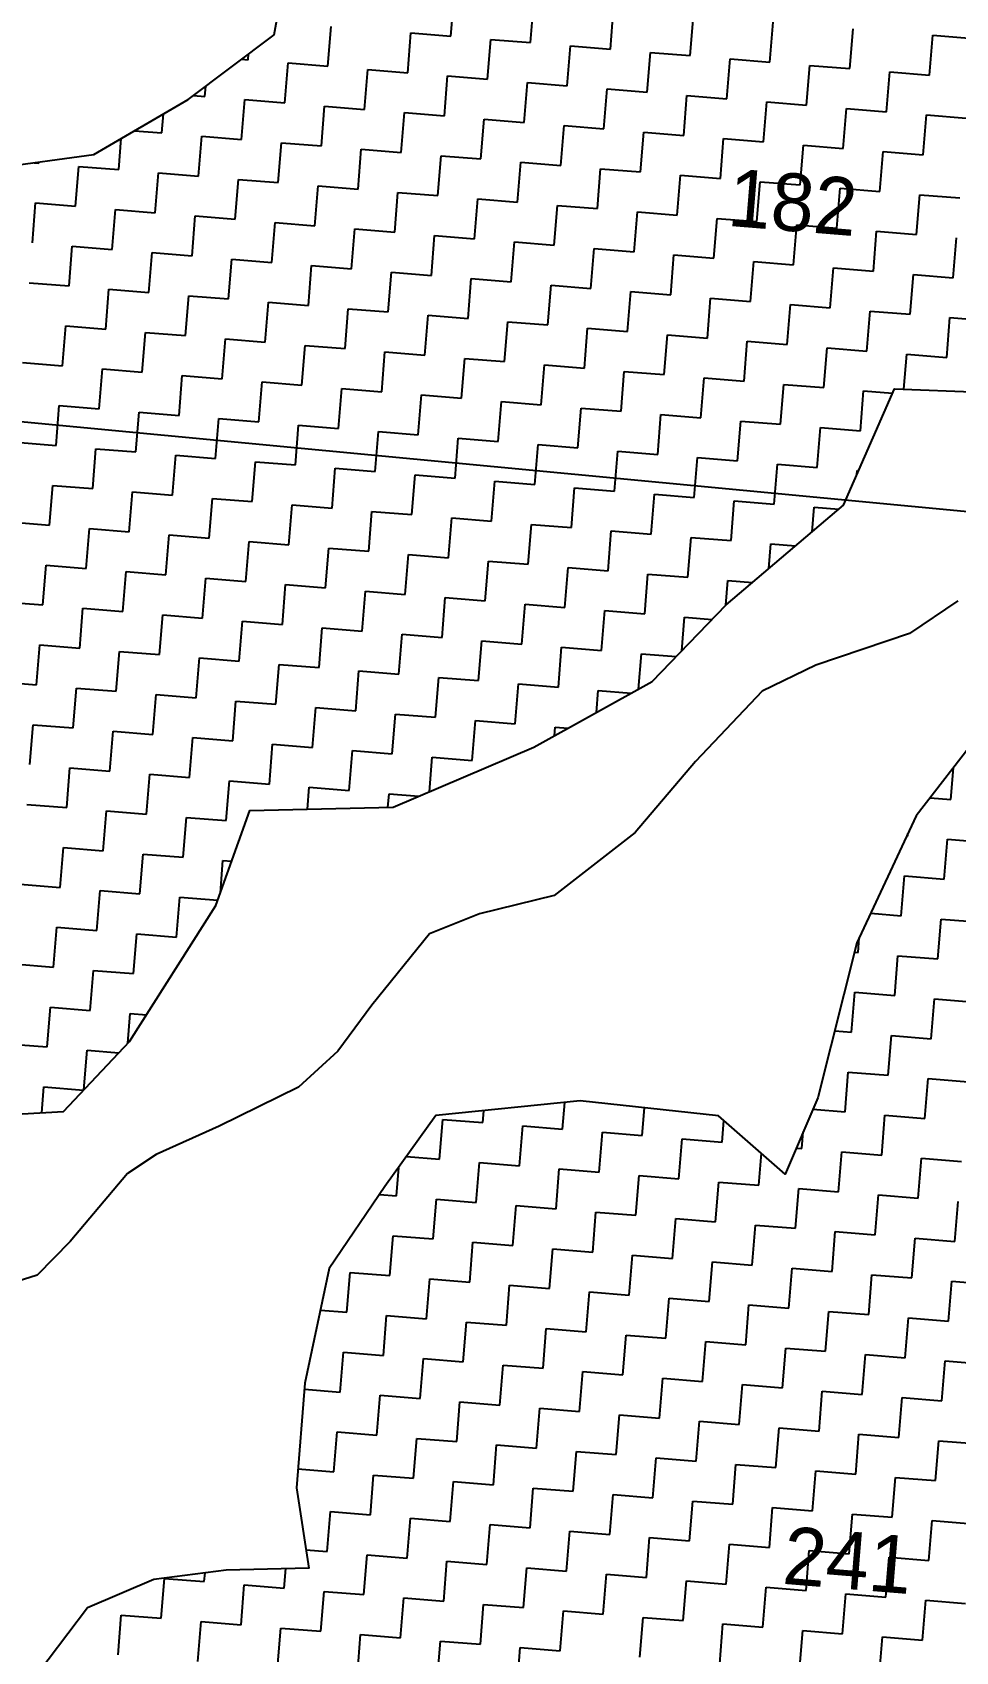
# Model space of a CAD drawing. Header units: metres. Extents: x 286589 to 288713, y 2001360 to 2004418.
# Drawn here: x 287604.3 to 287725.1, y 2003074.3 to 2003286.2 of the extents above; entities that cross this region are included whole.
import ezdxf
from ezdxf.enums import TextEntityAlignment as Align

# ---------------------------------------------------------------- set-up
doc = ezdxf.new("R2010")
doc.units = ezdxf.units.M
doc.header["$MEASUREMENT"] = 0
for name, color, linetype in [('LINE_WATER', 4, 'Continuous'), ('POLY_HATCH', 12, 'Continuous'), ('POLY_PARCEL', 6, 'Continuous'), ('TEXT_PARCEL', 7, 'Continuous')]:
    doc.layers.add(name, color=color, linetype=linetype)
doc.styles.add('TEXT_MAP', font='')
doc.styles.get('TEXT_MAP').set_extended_font_data('Kruti Dev 050')

msp = doc.modelspace()

# ---------------------------------------------------------------- linework, layer by layer
at = {"layer": 'LINE_WATER'}
for p, q in [((287725.37, 2003211.79), (287719.06, 2003207.54)), ((287719.06, 2003207.54), (287706.81, 2003203.38)), ((287706.81, 2003203.38), (287699.78, 2003199.98)), ((287699.78, 2003199.98), (287691.08, 2003190.77)), ((287691.08, 2003190.77), (287683.17, 2003181.49)), ((287683.17, 2003181.49), (287672.57, 2003173.22)), ((287672.57, 2003173.22), (287662.84, 2003170.84)), ((287662.84, 2003170.84), (287656.27, 2003168.2)), ((287656.27, 2003168.2), (287648.76, 2003158.88)), ((287648.76, 2003158.88), (287644.29, 2003152.89)), ((287644.29, 2003152.89), (287639.14, 2003148.15)), ((287639.14, 2003148.15), (287628.79, 2003143.04)), ((287628.79, 2003143.04), (287620.55, 2003139.34)), ((287620.55, 2003139.34), (287616.77, 2003136.87)), ((287616.77, 2003136.87), (287609.29, 2003127.95)), ((287609.29, 2003127.95), (287604.96, 2003123.54)), ((287604.96, 2003123.54), (287598.26, 2003121.46))]:
    msp.add_line(p, q, dxfattribs=at)
at = {"layer": 'POLY_HATCH'}
for p, q in [((287635.96, 2003285.87), (287638.08, 2003297.42)), ((287624.72, 2003277.4), (287635.96, 2003285.87)), ((287612.4, 2003270.2), (287624.72, 2003277.4)), ((287591.04, 2003267.25), (287612.4, 2003270.2))]:
    msp.add_line(p, q, dxfattribs=at)
at = {"layer": 'POLY_HATCH', "linetype": 'Continuous'}
for p, q in [((287659.08, 2003285.69), (287659.5, 2003290.91)), ((287669.51, 2003284.84), (287669.94, 2003290.06)), ((287679.95, 2003283.99), (287680.37, 2003289.21)), ((287690.39, 2003283.14), (287690.81, 2003288.35)), ((287643, 2003281.75), (287643.42, 2003286.96)), ((287653.43, 2003280.9), (287653.86, 2003286.11)), ((287653.86, 2003286.11), (287659.08, 2003285.69)), ((287700.82, 2003282.29), (287701.25, 2003287.5)), ((287711.26, 2003281.44), (287711.68, 2003286.65)), ((287663.87, 2003280.05), (287664.3, 2003285.26)), ((287664.3, 2003285.26), (287669.51, 2003284.84)), ((287674.31, 2003279.19), (287674.73, 2003284.41)), ((287674.73, 2003284.41), (287679.95, 2003283.99)), ((287721.69, 2003280.58), (287722.12, 2003285.8)), ((287722.12, 2003285.8), (287727.34, 2003285.38)), ((287631.71, 2003282.67), (287632.56, 2003282.6)), ((287632.56, 2003282.6), (287632.62, 2003283.35)), ((287637.35, 2003276.95), (287637.78, 2003282.17)), ((287637.78, 2003282.17), (287643, 2003281.75)), ((287684.74, 2003278.34), (287685.17, 2003283.56)), ((287685.17, 2003283.56), (287690.39, 2003283.14)), ((287695.18, 2003277.49), (287695.6, 2003282.71)), ((287695.6, 2003282.71), (287700.82, 2003282.29)), ((287705.61, 2003276.64), (287706.04, 2003281.86)), ((287706.04, 2003281.86), (287711.26, 2003281.44)), ((287647.79, 2003276.1), (287648.22, 2003281.32)), ((287648.22, 2003281.32), (287653.43, 2003280.9)), ((287658.23, 2003275.25), (287658.65, 2003280.47)), ((287658.65, 2003280.47), (287663.87, 2003280.05)), ((287716.05, 2003275.79), (287716.48, 2003281.01)), ((287716.48, 2003281.01), (287721.69, 2003280.58)), ((287625.41, 2003277.93), (287626.92, 2003277.8)), ((287626.92, 2003277.8), (287627.03, 2003279.14)), ((287668.66, 2003274.4), (287669.09, 2003279.62)), ((287669.09, 2003279.62), (287674.31, 2003279.19)), ((287679.1, 2003273.55), (287679.52, 2003278.77)), ((287679.52, 2003278.77), (287684.74, 2003278.34)), ((287689.53, 2003272.7), (287689.96, 2003277.92)), ((287689.96, 2003277.92), (287695.18, 2003277.49)), ((287621.27, 2003273.01), (287621.48, 2003275.51)), ((287631.71, 2003272.16), (287632.14, 2003277.38)), ((287632.14, 2003277.38), (287637.35, 2003276.95)), ((287642.15, 2003271.31), (287642.57, 2003276.53)), ((287642.57, 2003276.53), (287647.79, 2003276.1)), ((287652.58, 2003270.46), (287653.01, 2003275.68)), ((287653.01, 2003275.68), (287658.23, 2003275.25)), ((287699.97, 2003271.85), (287700.4, 2003277.07)), ((287700.4, 2003277.07), (287705.61, 2003276.64)), ((287710.41, 2003271), (287710.83, 2003276.22)), ((287710.83, 2003276.22), (287716.05, 2003275.79)), ((287663.02, 2003269.61), (287663.44, 2003274.83)), ((287663.44, 2003274.83), (287668.66, 2003274.4)), ((287673.46, 2003268.76), (287673.88, 2003273.98)), ((287673.88, 2003273.98), (287679.1, 2003273.55)), ((287720.84, 2003270.15), (287721.27, 2003275.37)), ((287721.27, 2003275.37), (287726.49, 2003274.94)), ((287615.63, 2003268.22), (287615.96, 2003272.29)), ((287617.7, 2003273.3), (287621.27, 2003273.01)), ((287626.07, 2003267.37), (287626.49, 2003272.59)), ((287626.49, 2003272.59), (287631.71, 2003272.16)), ((287636.5, 2003266.52), (287636.93, 2003271.74)), ((287636.93, 2003271.74), (287642.15, 2003271.31)), ((287683.89, 2003267.91), (287684.32, 2003273.13)), ((287684.32, 2003273.13), (287689.53, 2003272.7)), ((287694.33, 2003267.06), (287694.75, 2003272.28)), ((287694.75, 2003272.28), (287699.97, 2003271.85)), ((287704.76, 2003266.21), (287705.19, 2003271.42)), ((287705.19, 2003271.42), (287710.41, 2003271)), ((287605.19, 2003269.07), (287605.21, 2003269.21)), ((287646.94, 2003265.67), (287647.36, 2003270.89)), ((287647.36, 2003270.89), (287652.58, 2003270.46)), ((287657.38, 2003264.82), (287657.8, 2003270.03)), ((287657.8, 2003270.03), (287663.02, 2003269.61)), ((287667.81, 2003263.97), (287668.24, 2003269.18)), ((287668.24, 2003269.18), (287673.46, 2003268.76)), ((287715.2, 2003265.36), (287715.63, 2003270.57)), ((287715.63, 2003270.57), (287720.84, 2003270.15)), ((287604.57, 2003269.12), (287605.19, 2003269.07)), ((287609.99, 2003263.43), (287610.41, 2003268.64)), ((287610.41, 2003268.64), (287615.63, 2003268.22)), ((287620.42, 2003262.58), (287620.85, 2003267.79)), ((287620.85, 2003267.79), (287626.07, 2003267.37)), ((287678.25, 2003263.12), (287678.67, 2003268.33)), ((287678.67, 2003268.33), (287683.89, 2003267.91)), ((287688.68, 2003262.26), (287689.11, 2003267.48)), ((287689.11, 2003267.48), (287694.33, 2003267.06)), ((287630.86, 2003261.73), (287631.29, 2003266.94)), ((287631.29, 2003266.94), (287636.5, 2003266.52)), ((287641.3, 2003260.87), (287641.72, 2003266.09)), ((287641.72, 2003266.09), (287646.94, 2003265.67)), ((287651.73, 2003260.02), (287652.16, 2003265.24)), ((287652.16, 2003265.24), (287657.38, 2003264.82)), ((287699.12, 2003261.41), (287699.55, 2003266.63)), ((287699.55, 2003266.63), (287704.76, 2003266.21)), ((287709.56, 2003260.56), (287709.98, 2003265.78)), ((287709.98, 2003265.78), (287715.2, 2003265.36)), ((287719.99, 2003259.71), (287720.42, 2003264.93)), ((287720.42, 2003264.93), (287725.64, 2003264.51)), ((287604.34, 2003258.63), (287604.77, 2003263.85)), ((287604.77, 2003263.85), (287609.99, 2003263.43)), ((287614.78, 2003257.78), (287615.21, 2003263)), ((287615.21, 2003263), (287620.42, 2003262.58)), ((287662.17, 2003259.17), (287662.59, 2003264.39)), ((287662.59, 2003264.39), (287667.81, 2003263.97)), ((287672.6, 2003258.32), (287673.03, 2003263.54)), ((287673.03, 2003263.54), (287678.25, 2003263.12)), ((287625.22, 2003256.93), (287625.64, 2003262.15)), ((287625.64, 2003262.15), (287630.86, 2003261.73)), ((287635.65, 2003256.08), (287636.08, 2003261.3)), ((287636.08, 2003261.3), (287641.3, 2003260.87)), ((287683.04, 2003257.47), (287683.47, 2003262.69)), ((287683.47, 2003262.69), (287688.68, 2003262.26)), ((287693.48, 2003256.62), (287693.9, 2003261.84)), ((287693.9, 2003261.84), (287699.12, 2003261.41)), ((287703.91, 2003255.77), (287704.34, 2003260.99)), ((287704.34, 2003260.99), (287709.56, 2003260.56)), ((287646.09, 2003255.23), (287646.51, 2003260.45)), ((287646.51, 2003260.45), (287651.73, 2003260.02)), ((287656.53, 2003254.38), (287656.95, 2003259.6)), ((287656.95, 2003259.6), (287662.17, 2003259.17)), ((287666.96, 2003253.53), (287667.39, 2003258.75)), ((287667.39, 2003258.75), (287672.6, 2003258.32)), ((287714.35, 2003254.92), (287714.77, 2003260.14)), ((287714.77, 2003260.14), (287719.99, 2003259.71)), ((287724.79, 2003254.07), (287725.21, 2003259.29)), ((287609.14, 2003252.99), (287609.56, 2003258.21)), ((287609.56, 2003258.21), (287614.78, 2003257.78)), ((287619.57, 2003252.14), (287620, 2003257.36)), ((287620, 2003257.36), (287625.22, 2003256.93)), ((287630.01, 2003251.29), (287630.43, 2003256.51)), ((287630.43, 2003256.51), (287635.65, 2003256.08)), ((287677.4, 2003252.68), (287677.82, 2003257.9)), ((287677.82, 2003257.9), (287683.04, 2003257.47)), ((287687.83, 2003251.83), (287688.26, 2003257.05)), ((287688.26, 2003257.05), (287693.48, 2003256.62)), ((287640.45, 2003250.44), (287640.87, 2003255.66)), ((287640.87, 2003255.66), (287646.09, 2003255.23)), ((287650.88, 2003249.59), (287651.31, 2003254.81)), ((287651.31, 2003254.81), (287656.53, 2003254.38)), ((287698.27, 2003250.98), (287698.7, 2003256.2)), ((287698.7, 2003256.2), (287703.91, 2003255.77)), ((287708.71, 2003250.13), (287709.13, 2003255.35)), ((287709.13, 2003255.35), (287714.35, 2003254.92)), ((287719.14, 2003249.28), (287719.57, 2003254.49)), ((287719.57, 2003254.49), (287724.79, 2003254.07)), ((287603.92, 2003253.42), (287609.14, 2003252.99)), ((287613.93, 2003247.35), (287614.35, 2003252.56)), ((287614.35, 2003252.56), (287619.57, 2003252.14)), ((287661.32, 2003248.74), (287661.74, 2003253.96)), ((287661.74, 2003253.96), (287666.96, 2003253.53)), ((287671.75, 2003247.89), (287672.18, 2003253.1)), ((287672.18, 2003253.1), (287677.4, 2003252.68)), ((287682.19, 2003247.04), (287682.62, 2003252.25)), ((287682.62, 2003252.25), (287687.83, 2003251.83)), ((287624.37, 2003246.5), (287624.79, 2003251.71)), ((287624.79, 2003251.71), (287630.01, 2003251.29)), ((287634.8, 2003245.65), (287635.23, 2003250.86)), ((287635.23, 2003250.86), (287640.45, 2003250.44)), ((287692.63, 2003246.18), (287693.05, 2003251.4)), ((287693.05, 2003251.4), (287698.27, 2003250.98)), ((287703.06, 2003245.33), (287703.49, 2003250.55)), ((287703.49, 2003250.55), (287708.71, 2003250.13)), ((287645.24, 2003244.79), (287645.66, 2003250.01)), ((287645.66, 2003250.01), (287650.88, 2003249.59)), ((287655.67, 2003243.94), (287656.1, 2003249.16)), ((287656.1, 2003249.16), (287661.32, 2003248.74)), ((287666.11, 2003243.09), (287666.54, 2003248.31)), ((287666.54, 2003248.31), (287671.75, 2003247.89)), ((287713.5, 2003244.48), (287713.92, 2003249.7)), ((287713.92, 2003249.7), (287719.14, 2003249.28)), ((287723.93, 2003243.63), (287724.36, 2003248.85)), ((287724.36, 2003248.85), (287729.58, 2003248.43)), ((287608.29, 2003242.55), (287608.71, 2003247.77)), ((287608.71, 2003247.77), (287613.93, 2003247.35)), ((287618.72, 2003241.7), (287619.15, 2003246.92)), ((287619.15, 2003246.92), (287624.37, 2003246.5)), ((287629.16, 2003240.85), (287629.58, 2003246.07)), ((287629.58, 2003246.07), (287634.8, 2003245.65)), ((287676.55, 2003242.24), (287676.97, 2003247.46)), ((287676.97, 2003247.46), (287682.19, 2003247.04)), ((287686.98, 2003241.39), (287687.41, 2003246.61)), ((287687.41, 2003246.61), (287692.63, 2003246.18)), ((287639.59, 2003240), (287640.02, 2003245.22)), ((287640.02, 2003245.22), (287645.24, 2003244.79)), ((287650.03, 2003239.15), (287650.46, 2003244.37)), ((287650.46, 2003244.37), (287655.67, 2003243.94)), ((287697.42, 2003240.54), (287697.84, 2003245.76)), ((287697.84, 2003245.76), (287703.06, 2003245.33)), ((287707.86, 2003239.69), (287708.28, 2003244.91)), ((287708.28, 2003244.91), (287713.5, 2003244.48)), ((287718.34, 2003239.47), (287718.72, 2003244.06)), ((287718.72, 2003244.06), (287723.93, 2003243.63)), ((287603.07, 2003242.98), (287608.29, 2003242.55)), ((287613.08, 2003236.91), (287613.5, 2003242.13)), ((287613.5, 2003242.13), (287618.72, 2003241.7)), ((287660.47, 2003238.3), (287660.89, 2003243.52)), ((287660.89, 2003243.52), (287666.11, 2003243.09)), ((287670.9, 2003237.45), (287671.33, 2003242.67)), ((287671.33, 2003242.67), (287676.55, 2003242.24)), ((287681.34, 2003236.6), (287681.76, 2003241.82)), ((287681.76, 2003241.82), (287686.98, 2003241.39)), ((287623.52, 2003236.06), (287623.94, 2003241.28)), ((287623.94, 2003241.28), (287629.16, 2003240.85)), ((287633.95, 2003235.21), (287634.38, 2003240.43)), ((287634.38, 2003240.43), (287639.59, 2003240)), ((287644.39, 2003234.36), (287644.81, 2003239.58)), ((287644.81, 2003239.58), (287650.03, 2003239.15)), ((287691.78, 2003235.75), (287692.2, 2003240.97)), ((287692.2, 2003240.97), (287697.42, 2003240.54)), ((287702.21, 2003234.9), (287702.64, 2003240.12)), ((287702.64, 2003240.12), (287707.86, 2003239.69)), ((287654.82, 2003233.51), (287655.25, 2003238.73)), ((287655.25, 2003238.73), (287660.47, 2003238.3)), ((287665.26, 2003232.66), (287665.69, 2003237.88)), ((287665.69, 2003237.88), (287670.9, 2003237.45)), ((287712.65, 2003234.05), (287713.07, 2003239.27)), ((287713.07, 2003239.27), (287716.86, 2003238.96)), ((287607.44, 2003232.12), (287607.86, 2003237.34)), ((287607.86, 2003237.34), (287613.08, 2003236.91)), ((287617.87, 2003231.27), (287618.3, 2003236.49)), ((287618.3, 2003236.49), (287623.52, 2003236.06)), ((287628.31, 2003230.42), (287628.73, 2003235.63)), ((287628.73, 2003235.63), (287633.95, 2003235.21)), ((287675.7, 2003231.81), (287676.12, 2003237.02)), ((287676.12, 2003237.02), (287681.34, 2003236.6)), ((287686.13, 2003230.96), (287686.56, 2003236.17)), ((287686.56, 2003236.17), (287691.78, 2003235.75)), ((287696.57, 2003230.11), (287696.99, 2003235.32)), ((287696.99, 2003235.32), (287702.21, 2003234.9)), ((287638.74, 2003229.57), (287639.17, 2003234.78)), ((287639.17, 2003234.78), (287644.39, 2003234.36)), ((287649.18, 2003228.72), (287649.61, 2003233.93)), ((287649.61, 2003233.93), (287654.82, 2003233.51)), ((287707, 2003229.25), (287707.43, 2003234.47)), ((287707.43, 2003234.47), (287712.65, 2003234.05)), ((287602.22, 2003232.54), (287607.44, 2003232.12)), ((287612.23, 2003226.47), (287612.65, 2003231.69)), ((287612.65, 2003231.69), (287617.87, 2003231.27)), ((287659.62, 2003227.86), (287660.04, 2003233.08)), ((287660.04, 2003233.08), (287665.26, 2003232.66)), ((287670.05, 2003227.01), (287670.48, 2003232.23)), ((287670.48, 2003232.23), (287675.7, 2003231.81)), ((287680.49, 2003226.16), (287680.91, 2003231.38)), ((287680.91, 2003231.38), (287686.13, 2003230.96)), ((287622.66, 2003225.62), (287623.09, 2003230.84)), ((287623.09, 2003230.84), (287628.31, 2003230.42)), ((287633.1, 2003224.77), (287633.53, 2003229.99)), ((287633.53, 2003229.99), (287638.74, 2003229.57)), ((287643.54, 2003223.92), (287643.96, 2003229.14)), ((287643.96, 2003229.14), (287649.18, 2003228.72)), ((287690.92, 2003225.31), (287691.35, 2003230.53)), ((287691.35, 2003230.53), (287696.57, 2003230.11)), ((287701.36, 2003224.46), (287701.79, 2003229.68)), ((287701.79, 2003229.68), (287707, 2003229.25)), ((287606.58, 2003221.68), (287607.01, 2003226.9)), ((287607.01, 2003226.9), (287612.23, 2003226.47)), ((287653.97, 2003223.07), (287654.4, 2003228.29)), ((287654.4, 2003228.29), (287659.62, 2003227.86)), ((287664.41, 2003222.22), (287664.83, 2003227.44)), ((287664.83, 2003227.44), (287670.05, 2003227.01)), ((287712.18, 2003228.26), (287712.22, 2003228.83)), ((287712.22, 2003228.83), (287712.42, 2003228.81)), ((287617.02, 2003220.83), (287617.45, 2003226.05)), ((287617.45, 2003226.05), (287622.66, 2003225.62)), ((287627.46, 2003219.98), (287627.88, 2003225.2)), ((287627.88, 2003225.2), (287633.1, 2003224.77)), ((287674.85, 2003221.37), (287675.27, 2003226.59)), ((287675.27, 2003226.59), (287680.49, 2003226.16)), ((287685.28, 2003220.52), (287685.71, 2003225.74)), ((287685.71, 2003225.74), (287690.92, 2003225.31)), ((287695.72, 2003219.67), (287696.14, 2003224.89)), ((287696.14, 2003224.89), (287701.36, 2003224.46)), ((287637.89, 2003219.13), (287638.32, 2003224.35)), ((287638.32, 2003224.35), (287643.54, 2003223.92)), ((287648.33, 2003218.28), (287648.75, 2003223.5)), ((287648.75, 2003223.5), (287653.97, 2003223.07)), ((287658.77, 2003217.43), (287659.19, 2003222.65)), ((287659.19, 2003222.65), (287664.41, 2003222.22)), ((287706.32, 2003220.8), (287706.58, 2003224.04)), ((287706.58, 2003224.04), (287709.82, 2003223.77)), ((287601.37, 2003222.11), (287606.58, 2003221.68)), ((287611.38, 2003216.04), (287611.8, 2003221.26)), ((287611.8, 2003221.26), (287617.02, 2003220.83)), ((287621.81, 2003215.19), (287622.24, 2003220.41)), ((287622.24, 2003220.41), (287627.46, 2003219.98)), ((287669.2, 2003216.58), (287669.63, 2003221.8)), ((287669.63, 2003221.8), (287674.85, 2003221.37)), ((287679.64, 2003215.73), (287680.06, 2003220.95)), ((287680.06, 2003220.95), (287685.28, 2003220.52)), ((287632.25, 2003214.34), (287632.68, 2003219.56)), ((287632.68, 2003219.56), (287637.89, 2003219.13)), ((287642.69, 2003213.49), (287643.11, 2003218.7)), ((287643.11, 2003218.7), (287648.33, 2003218.28)), ((287690.07, 2003214.88), (287690.5, 2003220.09)), ((287690.5, 2003220.09), (287695.72, 2003219.67)), ((287700.67, 2003216.01), (287700.94, 2003219.24)), ((287700.94, 2003219.24), (287704.17, 2003218.98)), ((287605.73, 2003211.25), (287606.16, 2003216.46)), ((287606.16, 2003216.46), (287611.38, 2003216.04)), ((287653.12, 2003212.64), (287653.55, 2003217.85)), ((287653.55, 2003217.85), (287658.77, 2003217.43)), ((287663.56, 2003211.78), (287663.98, 2003217)), ((287663.98, 2003217), (287669.2, 2003216.58)), ((287616.17, 2003210.39), (287616.6, 2003215.61)), ((287616.6, 2003215.61), (287621.81, 2003215.19)), ((287626.61, 2003209.54), (287627.03, 2003214.76)), ((287627.03, 2003214.76), (287632.25, 2003214.34)), ((287673.99, 2003210.93), (287674.42, 2003216.15)), ((287674.42, 2003216.15), (287679.64, 2003215.73)), ((287684.43, 2003210.08), (287684.86, 2003215.3)), ((287684.86, 2003215.3), (287690.07, 2003214.88)), ((287695.03, 2003211.21), (287695.29, 2003214.45)), ((287695.29, 2003214.45), (287698.53, 2003214.19)), ((287637.04, 2003208.69), (287637.47, 2003213.91)), ((287637.47, 2003213.91), (287642.69, 2003213.49)), ((287647.48, 2003207.84), (287647.9, 2003213.06)), ((287647.9, 2003213.06), (287653.12, 2003212.64)), ((287657.92, 2003206.99), (287658.34, 2003212.21)), ((287658.34, 2003212.21), (287663.56, 2003211.78)), ((287600.52, 2003211.67), (287605.73, 2003211.25)), ((287610.53, 2003205.6), (287610.95, 2003210.82)), ((287610.95, 2003210.82), (287616.17, 2003210.39)), ((287620.96, 2003204.75), (287621.39, 2003209.97)), ((287621.39, 2003209.97), (287626.61, 2003209.54)), ((287668.35, 2003206.14), (287668.78, 2003211.36)), ((287668.78, 2003211.36), (287673.99, 2003210.93)), ((287678.79, 2003205.29), (287679.21, 2003210.51)), ((287679.21, 2003210.51), (287684.43, 2003210.08)), ((287631.4, 2003203.9), (287631.82, 2003209.12)), ((287631.82, 2003209.12), (287637.04, 2003208.69)), ((287641.84, 2003203.05), (287642.26, 2003208.27)), ((287642.26, 2003208.27), (287647.48, 2003207.84)), ((287689.29, 2003205.26), (287689.65, 2003209.66)), ((287689.65, 2003209.66), (287693.25, 2003209.36)), ((287604.88, 2003200.81), (287605.31, 2003206.03)), ((287605.31, 2003206.03), (287610.53, 2003205.6)), ((287652.27, 2003202.2), (287652.7, 2003207.42)), ((287652.7, 2003207.42), (287657.92, 2003206.99)), ((287662.71, 2003201.35), (287663.13, 2003206.57)), ((287663.13, 2003206.57), (287668.35, 2003206.14)), ((287673.14, 2003200.5), (287673.57, 2003205.72)), ((287673.57, 2003205.72), (287678.79, 2003205.29)), ((287615.32, 2003199.96), (287615.75, 2003205.18)), ((287615.75, 2003205.18), (287620.96, 2003204.75)), ((287625.76, 2003199.11), (287626.18, 2003204.33)), ((287626.18, 2003204.33), (287631.4, 2003203.9)), ((287636.19, 2003198.26), (287636.62, 2003203.48)), ((287636.62, 2003203.48), (287641.84, 2003203.05)), ((287683.63, 2003200.24), (287684.01, 2003204.87)), ((287684.01, 2003204.87), (287688.56, 2003204.49)), ((287646.63, 2003197.41), (287647.05, 2003202.62)), ((287647.05, 2003202.62), (287652.27, 2003202.2)), ((287657.06, 2003196.56), (287657.49, 2003201.77)), ((287657.49, 2003201.77), (287662.71, 2003201.35)), ((287599.67, 2003201.23), (287604.88, 2003200.81)), ((287609.68, 2003195.17), (287610.1, 2003200.38)), ((287610.1, 2003200.38), (287615.32, 2003199.96)), ((287620.11, 2003194.32), (287620.54, 2003199.53)), ((287620.54, 2003199.53), (287625.76, 2003199.11)), ((287667.5, 2003195.71), (287667.93, 2003200.92)), ((287667.93, 2003200.92), (287673.14, 2003200.5)), ((287678.13, 2003197.19), (287678.36, 2003200.07)), ((287678.36, 2003200.07), (287682.68, 2003199.72)), ((287630.55, 2003193.46), (287630.97, 2003198.68)), ((287630.97, 2003198.68), (287636.19, 2003198.26)), ((287640.98, 2003192.61), (287641.41, 2003197.83)), ((287641.41, 2003197.83), (287646.63, 2003197.41)), ((287604.03, 2003190.37), (287604.46, 2003195.59)), ((287604.46, 2003195.59), (287609.68, 2003195.17)), ((287651.42, 2003191.76), (287651.85, 2003196.98)), ((287651.85, 2003196.98), (287657.06, 2003196.56)), ((287661.86, 2003190.91), (287662.28, 2003196.13)), ((287662.28, 2003196.13), (287667.5, 2003195.71)), ((287672.63, 2003194.14), (287672.72, 2003195.28)), ((287672.72, 2003195.28), (287674.43, 2003195.14)), ((287614.47, 2003189.52), (287614.89, 2003194.74)), ((287614.89, 2003194.74), (287620.11, 2003194.32)), ((287624.91, 2003188.67), (287625.33, 2003193.89)), ((287625.33, 2003193.89), (287630.55, 2003193.46)), ((287635.34, 2003187.82), (287635.77, 2003193.04)), ((287635.77, 2003193.04), (287640.98, 2003192.61)), ((287645.78, 2003186.97), (287646.2, 2003192.19)), ((287646.2, 2003192.19), (287651.42, 2003191.76)), ((287656.27, 2003186.81), (287656.64, 2003191.34)), ((287656.64, 2003191.34), (287661.86, 2003190.91)), ((287608.83, 2003184.73), (287609.25, 2003189.95)), ((287609.25, 2003189.95), (287614.47, 2003189.52)), ((287619.26, 2003183.88), (287619.69, 2003189.1)), ((287619.69, 2003189.1), (287624.91, 2003188.67)), ((287724.47, 2003185.81), (287724.81, 2003189.93)), ((287629.7, 2003183.03), (287630.12, 2003188.25)), ((287630.12, 2003188.25), (287635.34, 2003187.82)), ((287640.33, 2003184.52), (287640.56, 2003187.4)), ((287640.56, 2003187.4), (287645.78, 2003186.97)), ((287650.85, 2003184.77), (287651, 2003186.55)), ((287651, 2003186.55), (287654.91, 2003186.23)), ((287603.61, 2003185.16), (287608.83, 2003184.73)), ((287721.79, 2003186.03), (287724.47, 2003185.81)), ((287613.62, 2003179.09), (287614.04, 2003184.3)), ((287614.04, 2003184.3), (287619.26, 2003183.88)), ((287624.05, 2003178.24), (287624.48, 2003183.45)), ((287624.48, 2003183.45), (287629.7, 2003183.03)), ((287718.71, 2003181.03), (287718.83, 2003181.02)), ((287718.83, 2003181.02), (287718.86, 2003181.33)), ((287723.62, 2003175.37), (287724.05, 2003180.59)), ((287724.05, 2003180.59), (287729.27, 2003180.17)), ((287607.97, 2003174.29), (287608.4, 2003179.51)), ((287608.4, 2003179.51), (287613.62, 2003179.09)), ((287618.41, 2003173.44), (287618.84, 2003178.66)), ((287618.84, 2003178.66), (287624.05, 2003178.24)), ((287628.93, 2003173.57), (287629.27, 2003177.81)), ((287629.27, 2003177.81), (287630.42, 2003177.72)), ((287602.76, 2003174.72), (287607.97, 2003174.29)), ((287612.77, 2003168.65), (287613.19, 2003173.87)), ((287613.19, 2003173.87), (287618.41, 2003173.44)), ((287717.98, 2003170.58), (287718.41, 2003175.8)), ((287718.41, 2003175.8), (287723.62, 2003175.37)), ((287623.2, 2003167.8), (287623.63, 2003173.02)), ((287623.63, 2003173.02), (287628.58, 2003172.61)), ((287713.99, 2003170.91), (287717.98, 2003170.58)), ((287722.77, 2003164.94), (287723.2, 2003170.15)), ((287723.2, 2003170.15), (287728.42, 2003169.73)), ((287607.12, 2003163.86), (287607.55, 2003169.08)), ((287607.55, 2003169.08), (287612.77, 2003168.65)), ((287617.56, 2003163.01), (287617.99, 2003168.22)), ((287617.99, 2003168.22), (287623.2, 2003167.8)), ((287712.34, 2003165.79), (287712.49, 2003167.71)), ((287711.87, 2003165.82), (287712.34, 2003165.79)), ((287717.13, 2003160.14), (287717.55, 2003165.36)), ((287717.55, 2003165.36), (287722.77, 2003164.94)), ((287601.91, 2003164.28), (287607.12, 2003163.86)), ((287611.92, 2003158.21), (287612.34, 2003163.43)), ((287612.34, 2003163.43), (287617.56, 2003163.01)), ((287711.49, 2003155.35), (287711.91, 2003160.57)), ((287711.91, 2003160.57), (287717.13, 2003160.14)), ((287721.92, 2003154.5), (287722.35, 2003159.72)), ((287722.35, 2003159.72), (287727.57, 2003159.29)), ((287606.27, 2003153.42), (287606.7, 2003158.64)), ((287606.7, 2003158.64), (287611.92, 2003158.21)), ((287616.82, 2003153.9), (287617.14, 2003157.79)), ((287617.14, 2003157.79), (287619.25, 2003157.62)), ((287709.28, 2003155.53), (287711.49, 2003155.35)), ((287716.28, 2003149.71), (287716.7, 2003154.93)), ((287716.7, 2003154.93), (287721.92, 2003154.5)), ((287601.06, 2003153.85), (287606.27, 2003153.42)), ((287611.07, 2003147.8), (287611.49, 2003153)), ((287611.49, 2003153), (287615.65, 2003152.66)), ((287710.64, 2003144.91), (287711.06, 2003150.13)), ((287711.06, 2003150.13), (287716.28, 2003149.71)), ((287721.07, 2003144.06), (287721.5, 2003149.28)), ((287721.5, 2003149.28), (287726.72, 2003148.86)), ((287605.57, 2003144.82), (287605.85, 2003148.2)), ((287605.85, 2003148.2), (287611.05, 2003147.78)), ((287663.25, 2003143.52), (287663.37, 2003145.08)), ((287673.68, 2003142.67), (287673.97, 2003146.15)), ((287684.12, 2003141.82), (287684.41, 2003145.44)), ((287706.43, 2003145.26), (287710.64, 2003144.91)), ((287715.43, 2003139.27), (287715.85, 2003144.49)), ((287715.85, 2003144.49), (287721.07, 2003144.06)), ((287657.6, 2003138.73), (287658.03, 2003143.95)), ((287658.03, 2003143.95), (287663.25, 2003143.52)), ((287668.04, 2003137.88), (287668.47, 2003143.1)), ((287668.47, 2003143.1), (287673.68, 2003142.67)), ((287678.48, 2003137.03), (287678.9, 2003142.25)), ((287678.9, 2003142.25), (287684.12, 2003141.82)), ((287694.56, 2003140.97), (287694.78, 2003143.78)), ((287704.99, 2003140.12), (287705.17, 2003142.3)), ((287688.91, 2003136.18), (287689.34, 2003141.4)), ((287689.34, 2003141.4), (287694.56, 2003140.97)), ((287704.27, 2003140.18), (287704.99, 2003140.12)), ((287653.28, 2003139.08), (287657.6, 2003138.73)), ((287662.4, 2003133.09), (287662.82, 2003138.31)), ((287662.82, 2003138.31), (287668.04, 2003137.88)), ((287699.35, 2003135.33), (287699.69, 2003139.51)), ((287709.78, 2003134.48), (287710.21, 2003139.7)), ((287710.21, 2003139.7), (287715.43, 2003139.27)), ((287720.22, 2003133.63), (287720.65, 2003138.85)), ((287720.65, 2003138.85), (287725.86, 2003138.42)), ((287651.96, 2003133.94), (287652.26, 2003137.66)), ((287672.83, 2003132.24), (287673.26, 2003137.46)), ((287673.26, 2003137.46), (287678.48, 2003137.03)), ((287683.27, 2003131.39), (287683.69, 2003136.6)), ((287683.69, 2003136.6), (287688.91, 2003136.18)), ((287693.71, 2003130.54), (287694.13, 2003135.75)), ((287694.13, 2003135.75), (287699.35, 2003135.33)), ((287649.76, 2003134.12), (287651.96, 2003133.94)), ((287704.14, 2003129.69), (287704.57, 2003134.9)), ((287704.57, 2003134.9), (287709.78, 2003134.48)), ((287714.58, 2003128.83), (287715, 2003134.05)), ((287715, 2003134.05), (287720.22, 2003133.63)), ((287656.75, 2003128.3), (287657.18, 2003133.51)), ((287657.18, 2003133.51), (287662.4, 2003133.09)), ((287667.19, 2003127.44), (287667.61, 2003132.66)), ((287667.61, 2003132.66), (287672.83, 2003132.24)), ((287677.63, 2003126.59), (287678.05, 2003131.81)), ((287678.05, 2003131.81), (287683.27, 2003131.39)), ((287725.01, 2003127.98), (287725.44, 2003133.2)), ((287688.06, 2003125.74), (287688.49, 2003130.96)), ((287688.49, 2003130.96), (287693.71, 2003130.54)), ((287698.5, 2003124.89), (287698.92, 2003130.11)), ((287698.92, 2003130.11), (287704.14, 2003129.69)), ((287651.11, 2003123.5), (287651.54, 2003128.72)), ((287651.54, 2003128.72), (287656.75, 2003128.3)), ((287661.55, 2003122.65), (287661.97, 2003127.87)), ((287661.97, 2003127.87), (287667.19, 2003127.44)), ((287708.93, 2003124.04), (287709.36, 2003129.26)), ((287709.36, 2003129.26), (287714.58, 2003128.83)), ((287719.37, 2003123.19), (287719.8, 2003128.41)), ((287719.8, 2003128.41), (287725.01, 2003127.98)), ((287671.98, 2003121.8), (287672.41, 2003127.02)), ((287672.41, 2003127.02), (287677.63, 2003126.59)), ((287682.42, 2003120.95), (287682.84, 2003126.17)), ((287682.84, 2003126.17), (287688.06, 2003125.74)), ((287692.85, 2003120.1), (287693.28, 2003125.32)), ((287693.28, 2003125.32), (287698.5, 2003124.89)), ((287645.47, 2003118.71), (287645.89, 2003123.93)), ((287645.89, 2003123.93), (287651.11, 2003123.5)), ((287655.9, 2003117.86), (287656.33, 2003123.08)), ((287656.33, 2003123.08), (287661.55, 2003122.65)), ((287703.29, 2003119.25), (287703.72, 2003124.47)), ((287703.72, 2003124.47), (287708.93, 2003124.04)), ((287713.73, 2003118.4), (287714.15, 2003123.62)), ((287714.15, 2003123.62), (287719.37, 2003123.19)), ((287666.34, 2003117.01), (287666.76, 2003122.23)), ((287666.76, 2003122.23), (287671.98, 2003121.8)), ((287676.77, 2003116.16), (287677.2, 2003121.38)), ((287677.2, 2003121.38), (287682.42, 2003120.95)), ((287724.16, 2003117.55), (287724.59, 2003122.77)), ((287724.59, 2003122.77), (287729.81, 2003122.34)), ((287642.03, 2003118.99), (287645.47, 2003118.71)), ((287687.21, 2003115.31), (287687.64, 2003120.53)), ((287687.64, 2003120.53), (287692.85, 2003120.1)), ((287697.65, 2003114.46), (287698.07, 2003119.67)), ((287698.07, 2003119.67), (287703.29, 2003119.25)), ((287708.08, 2003113.61), (287708.51, 2003118.82)), ((287708.51, 2003118.82), (287713.73, 2003118.4)), ((287650.26, 2003113.07), (287650.68, 2003118.28)), ((287650.68, 2003118.28), (287655.9, 2003117.86)), ((287660.7, 2003112.22), (287661.12, 2003117.43)), ((287661.12, 2003117.43), (287666.34, 2003117.01)), ((287718.52, 2003112.76), (287718.94, 2003117.97)), ((287718.94, 2003117.97), (287724.16, 2003117.55)), ((287671.13, 2003111.37), (287671.56, 2003116.58)), ((287671.56, 2003116.58), (287676.77, 2003116.16)), ((287681.57, 2003110.51), (287681.99, 2003115.73)), ((287681.99, 2003115.73), (287687.21, 2003115.31)), ((287692, 2003109.66), (287692.43, 2003114.88)), ((287692.43, 2003114.88), (287697.65, 2003114.46)), ((287644.62, 2003108.27), (287645.04, 2003113.49)), ((287645.04, 2003113.49), (287650.26, 2003113.07)), ((287655.05, 2003107.42), (287655.48, 2003112.64)), ((287655.48, 2003112.64), (287660.7, 2003112.22)), ((287702.44, 2003108.81), (287702.87, 2003114.03)), ((287702.87, 2003114.03), (287708.08, 2003113.61)), ((287712.88, 2003107.96), (287713.3, 2003113.18)), ((287713.3, 2003113.18), (287718.52, 2003112.76)), ((287665.49, 2003106.57), (287665.91, 2003111.79)), ((287665.91, 2003111.79), (287671.13, 2003111.37)), ((287675.92, 2003105.72), (287676.35, 2003110.94)), ((287676.35, 2003110.94), (287681.57, 2003110.51)), ((287723.31, 2003107.11), (287723.74, 2003112.33)), ((287723.74, 2003112.33), (287728.96, 2003111.9)), ((287639.93, 2003108.66), (287644.62, 2003108.27)), ((287686.36, 2003104.87), (287686.79, 2003110.09)), ((287686.79, 2003110.09), (287692, 2003109.66)), ((287696.8, 2003104.02), (287697.22, 2003109.24)), ((287697.22, 2003109.24), (287702.44, 2003108.81)), ((287707.23, 2003103.17), (287707.66, 2003108.39)), ((287707.66, 2003108.39), (287712.88, 2003107.96)), ((287649.41, 2003102.63), (287649.83, 2003107.85)), ((287649.83, 2003107.85), (287655.05, 2003107.42)), ((287659.84, 2003101.78), (287660.27, 2003107)), ((287660.27, 2003107), (287665.49, 2003106.57)), ((287670.28, 2003100.93), (287670.71, 2003106.15)), ((287670.71, 2003106.15), (287675.92, 2003105.72)), ((287717.67, 2003102.32), (287718.09, 2003107.54)), ((287718.09, 2003107.54), (287723.31, 2003107.11)), ((287680.72, 2003100.08), (287681.14, 2003105.3)), ((287681.14, 2003105.3), (287686.36, 2003104.87)), ((287691.15, 2003099.23), (287691.58, 2003104.45)), ((287691.58, 2003104.45), (287696.8, 2003104.02)), ((287643.76, 2003097.84), (287644.19, 2003103.06)), ((287644.19, 2003103.06), (287649.41, 2003102.63)), ((287654.2, 2003096.99), (287654.63, 2003102.2)), ((287654.63, 2003102.2), (287659.84, 2003101.78)), ((287701.59, 2003098.38), (287702.01, 2003103.6)), ((287702.01, 2003103.6), (287707.23, 2003103.17)), ((287712.03, 2003097.53), (287712.45, 2003102.74)), ((287712.45, 2003102.74), (287717.67, 2003102.32)), ((287722.46, 2003096.68), (287722.89, 2003101.89)), ((287722.89, 2003101.89), (287728.11, 2003101.47)), ((287664.64, 2003096.14), (287665.06, 2003101.35)), ((287665.06, 2003101.35), (287670.28, 2003100.93)), ((287675.07, 2003095.29), (287675.5, 2003100.5)), ((287675.5, 2003100.5), (287680.72, 2003100.08)), ((287685.51, 2003094.43), (287685.94, 2003099.65)), ((287685.94, 2003099.65), (287691.15, 2003099.23)), ((287639.08, 2003098.22), (287643.76, 2003097.84)), ((287695.95, 2003093.58), (287696.37, 2003098.8)), ((287696.37, 2003098.8), (287701.59, 2003098.38)), ((287706.38, 2003092.73), (287706.81, 2003097.95)), ((287706.81, 2003097.95), (287712.03, 2003097.53)), ((287648.56, 2003092.19), (287648.98, 2003097.41)), ((287648.98, 2003097.41), (287654.2, 2003096.99)), ((287658.99, 2003091.34), (287659.42, 2003096.56)), ((287659.42, 2003096.56), (287664.64, 2003096.14)), ((287669.43, 2003090.49), (287669.86, 2003095.71)), ((287669.86, 2003095.71), (287675.07, 2003095.29)), ((287716.82, 2003091.88), (287717.24, 2003097.1)), ((287717.24, 2003097.1), (287722.46, 2003096.68)), ((287679.87, 2003089.64), (287680.29, 2003094.86)), ((287680.29, 2003094.86), (287685.51, 2003094.43)), ((287690.3, 2003088.79), (287690.73, 2003094.01)), ((287690.73, 2003094.01), (287695.95, 2003093.58)), ((287642.91, 2003087.4), (287643.34, 2003092.62)), ((287643.34, 2003092.62), (287648.56, 2003092.19)), ((287653.35, 2003086.55), (287653.78, 2003091.77)), ((287653.78, 2003091.77), (287658.99, 2003091.34)), ((287700.74, 2003087.94), (287701.16, 2003093.16)), ((287701.16, 2003093.16), (287706.38, 2003092.73)), ((287711.17, 2003087.09), (287711.6, 2003092.31)), ((287711.6, 2003092.31), (287716.82, 2003091.88)), ((287721.61, 2003086.24), (287722.04, 2003091.46)), ((287722.04, 2003091.46), (287727.25, 2003091.03)), ((287663.79, 2003085.7), (287664.21, 2003090.92)), ((287664.21, 2003090.92), (287669.43, 2003090.49)), ((287674.22, 2003084.85), (287674.65, 2003090.07)), ((287674.65, 2003090.07), (287679.87, 2003089.64)), ((287684.66, 2003084), (287685.08, 2003089.22)), ((287685.08, 2003089.22), (287690.3, 2003088.79)), ((287640.12, 2003087.63), (287642.91, 2003087.4)), ((287647.71, 2003081.76), (287648.13, 2003086.98)), ((287648.13, 2003086.98), (287653.35, 2003086.55)), ((287695.1, 2003083.15), (287695.52, 2003088.37)), ((287695.52, 2003088.37), (287700.74, 2003087.94)), ((287705.53, 2003082.3), (287705.96, 2003087.52)), ((287705.96, 2003087.52), (287711.17, 2003087.09)), ((287637.27, 2003082.61), (287637.48, 2003085.16)), ((287658.14, 2003080.91), (287658.57, 2003086.13)), ((287658.57, 2003086.13), (287663.79, 2003085.7)), ((287668.58, 2003080.06), (287669, 2003085.27)), ((287669, 2003085.27), (287674.22, 2003084.85)), ((287715.97, 2003081.45), (287716.39, 2003086.66)), ((287716.39, 2003086.66), (287721.61, 2003086.24)), ((287621.19, 2003078.67), (287621.62, 2003083.88)), ((287621.62, 2003083.88), (287626.83, 2003083.46)), ((287626.83, 2003083.46), (287626.93, 2003084.6)), ((287631.63, 2003077.82), (287632.05, 2003083.03)), ((287632.05, 2003083.03), (287637.27, 2003082.61)), ((287679.02, 2003079.21), (287679.44, 2003084.42)), ((287679.44, 2003084.42), (287684.66, 2003084)), ((287689.45, 2003078.36), (287689.88, 2003083.57)), ((287689.88, 2003083.57), (287695.1, 2003083.15)), ((287699.89, 2003077.5), (287700.31, 2003082.72)), ((287700.31, 2003082.72), (287705.53, 2003082.3)), ((287642.06, 2003076.97), (287642.49, 2003082.18)), ((287642.49, 2003082.18), (287647.71, 2003081.76)), ((287652.5, 2003076.11), (287652.93, 2003081.33)), ((287652.93, 2003081.33), (287658.14, 2003080.91)), ((287710.32, 2003076.65), (287710.75, 2003081.87)), ((287710.75, 2003081.87), (287715.97, 2003081.45)), ((287720.76, 2003075.8), (287721.19, 2003081.02)), ((287721.19, 2003081.02), (287726.4, 2003080.6)), ((287615.55, 2003073.87), (287615.97, 2003079.09)), ((287615.97, 2003079.09), (287621.19, 2003078.67)), ((287662.94, 2003075.26), (287663.36, 2003080.48)), ((287663.36, 2003080.48), (287668.58, 2003080.06)), ((287673.37, 2003074.41), (287673.8, 2003079.63)), ((287673.8, 2003079.63), (287679.02, 2003079.21)), ((287683.81, 2003073.56), (287684.23, 2003078.78)), ((287684.23, 2003078.78), (287689.45, 2003078.36)), ((287625.98, 2003073.02), (287626.41, 2003078.24)), ((287626.41, 2003078.24), (287631.63, 2003077.82)), ((287636.42, 2003072.17), (287636.85, 2003077.39)), ((287636.85, 2003077.39), (287642.06, 2003076.97)), ((287646.86, 2003071.32), (287647.28, 2003076.54)), ((287647.28, 2003076.54), (287652.5, 2003076.11)), ((287694.24, 2003072.71), (287694.67, 2003077.93)), ((287694.67, 2003077.93), (287699.89, 2003077.5)), ((287704.68, 2003071.86), (287705.11, 2003077.08)), ((287705.11, 2003077.08), (287710.32, 2003076.65)), ((287657.29, 2003070.47), (287657.72, 2003075.69)), ((287657.72, 2003075.69), (287662.94, 2003075.26)), ((287667.73, 2003069.62), (287668.15, 2003074.84)), ((287668.15, 2003074.84), (287673.37, 2003074.41)), ((287715.12, 2003071.01), (287715.54, 2003076.23)), ((287715.54, 2003076.23), (287720.76, 2003075.8))]:
    msp.add_line(p, q, dxfattribs=at)
at = {"layer": 'POLY_HATCH'}
for points in [[(287590.58, 2003143.97), (287608.4, 2003144.98), (287617.03, 2003154.12), (287628.33, 2003171.91), (287632.79, 2003184.35), (287651.55, 2003184.79), (287669.93, 2003192.65), (287685.41, 2003201.23), (287695.09, 2003211.27), (287710.44, 2003224.3), (287717.1, 2003239.52), (287739.7, 2003238.66)], [(287728.2, 2003194.3), (287719.94, 2003183.65), (287712.18, 2003167.04), (287707.08, 2003146.78), (287702.82, 2003136.79), (287694.08, 2003144.39), (287676.01, 2003146.36), (287657.13, 2003144.45), (287650.46, 2003135.15), (287643.18, 2003124.42), (287639.99, 2003109.41), (287638.87, 2003095.72), (287640.48, 2003085.24), (287629.68, 2003084.95), (287620.23, 2003083.75), (287611.55, 2003080.02), (287603.82, 2003069.82)]]:
    msp.add_lwpolyline(points, dxfattribs=at)
at = {"layer": 'POLY_PARCEL'}
msp.add_line((287559.14, 2003239.41), (287829.41, 2003213.71), dxfattribs=at)

# ---------------------------------------------------------------- texts
at = {"layer": 'TEXT_PARCEL', "style": 'TEXT_MAP'}
for s, p in [('182', (287703.51, 2003260.19)), ('241', (287710.7, 2003082.51))]:
    msp.add_text(s, height=7.539, rotation=355.34, dxfattribs=at).set_placement(p, align=Align.CENTER)

doc.saveas('drawing.dxf')
